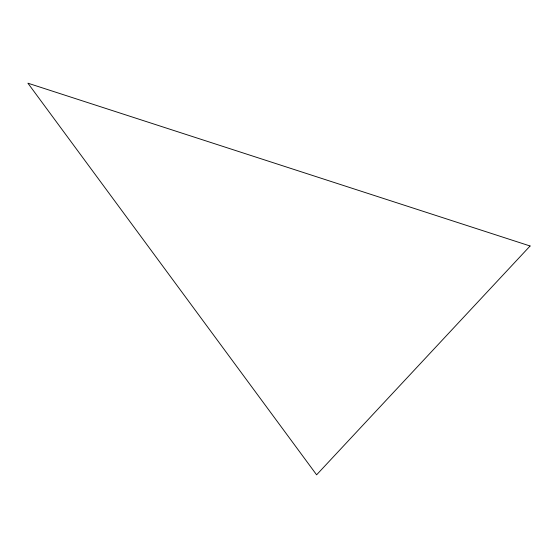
<?xml version="1.0" encoding="UTF-8"?>
<svg xmlns="http://www.w3.org/2000/svg" width="558" height="558" viewBox="0 0 558 558"><rect width="100%" height="100%" fill="white"/><g stroke="black" fill="none" stroke-linecap="round" stroke-linejoin="round"><path stroke-width="0.84" d="M530.1 245.994L316.609 474.816L27.9 83.184L530.1 245.994"/></g></svg>
